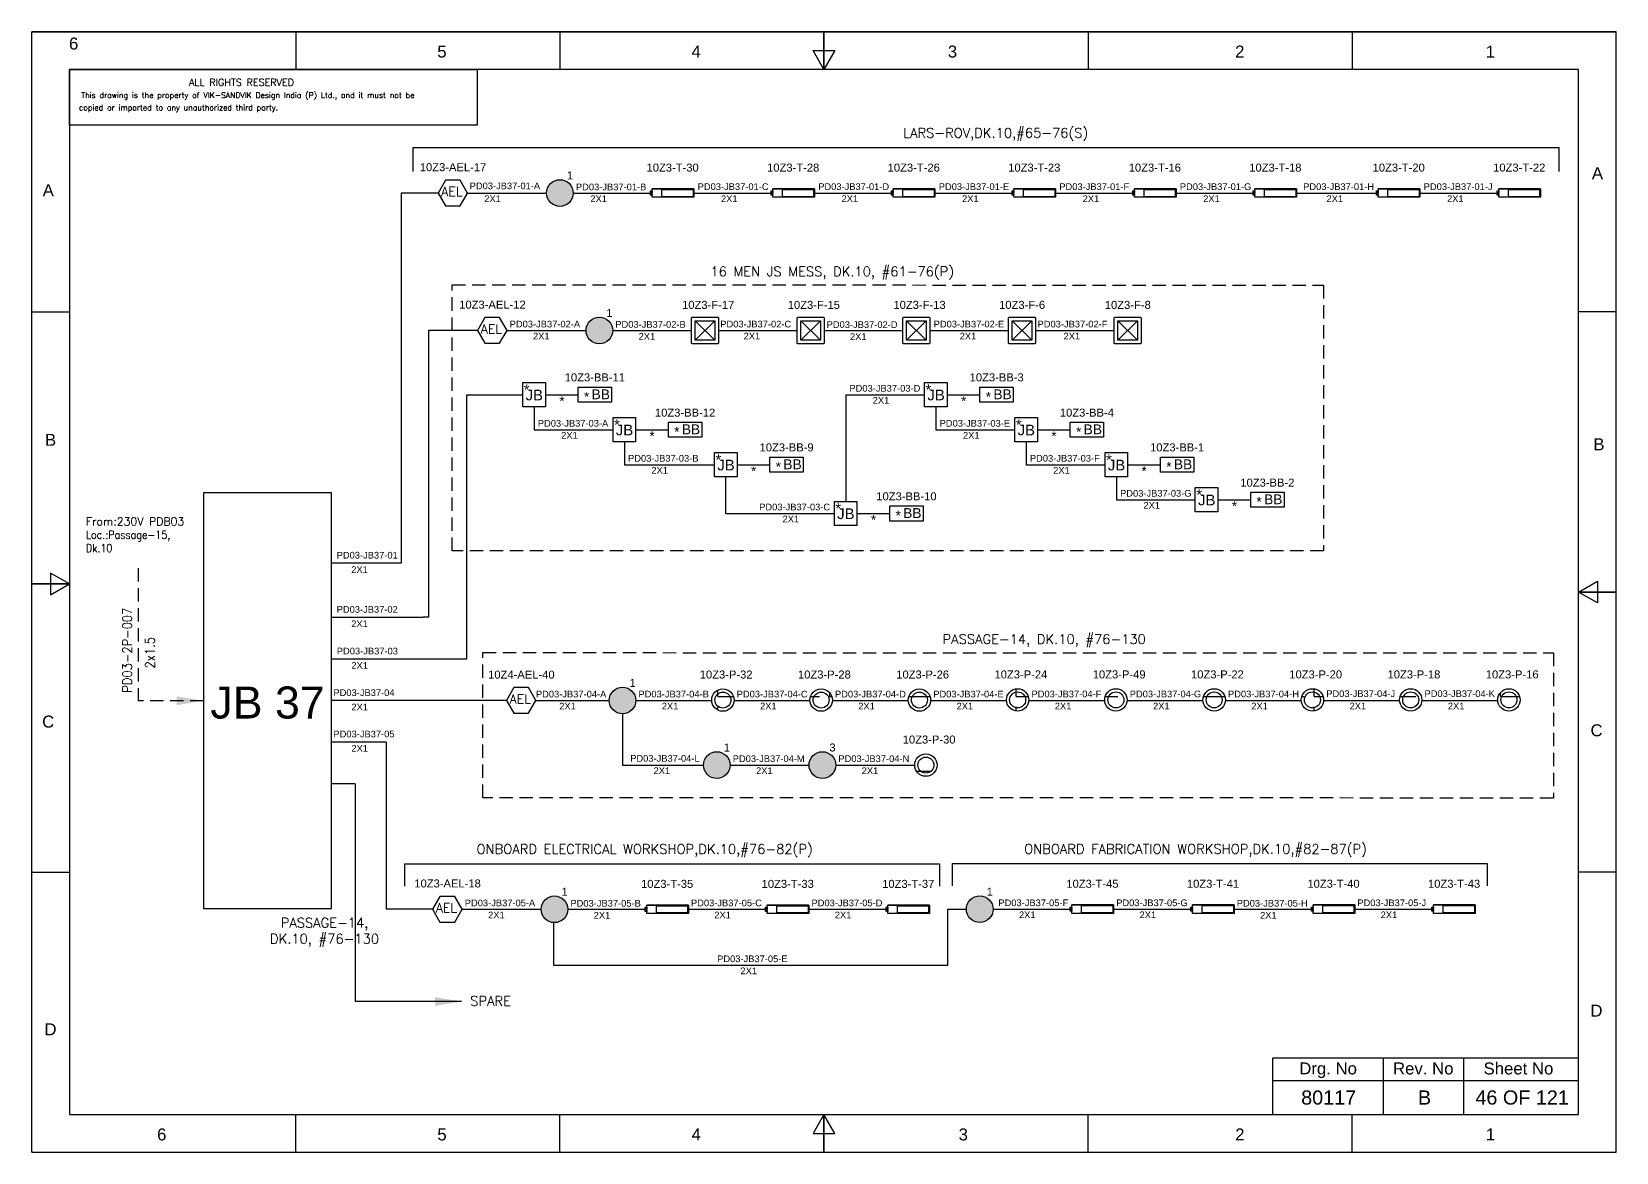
# Model space of a CAD drawing. Header units: inches. Extents: x -3311 to 1429, y -713 to 2436.
# Drawn here: x -1330 to -1033, y 1220.8 to 1430.8 of the extents above; entities that cross this region are included whole.
import ezdxf
from ezdxf.enums import TextEntityAlignment as Align

# ---------------------------------------------------------------- set-up
doc = ezdxf.new("R2010")
doc.units = ezdxf.units.IN
doc.linetypes.add('HIDDEN', pattern=[0.375, 0.25, -0.125])
doc.linetypes.add('SOLID', pattern=[0])
for name, color, linetype in [('BB', 7, 'Continuous'), ('Fmount', 7, 'Continuous'), ('LINE', 3, 'SOLID')]:
    doc.layers.add(name, color=color, linetype=linetype)
for name, color, linetype, lineweight in [('ELEC_TXT-025', 1, 'Continuous', 25), ('HEL-025', 1, 'Continuous', 25), ('HEL-035', 2, 'Continuous', 35)]:
    doc.layers.add(name, color=color, linetype=linetype, lineweight=lineweight)
doc.styles.add('_NORMAL', font='arial.ttf')
doc.styles.add('ROMAN S', font='romans.shx')
doc.styles.add('ROMANS', font='simplex.shx', dxfattribs={"width": 0.88})
doc.styles.get("Standard").update_dxf_attribs({"font": 'arial.ttf'})
doc.dimstyles.get("Standard").update_dxf_attribs({"dimtxt": 0.18, "dimasz": 0.18, "dimexe": 0.18, "dimexo": 0.0625, "dimgap": 0.09, "dimtad": 0, "dimtih": 1, "dimtoh": 1, "dimdec": 4, "dimzin": 0, "dimdsep": 46, "dimtxsty": 'Standard', "dimcen": 0.09, "dimadec": 0, "dimazin": 0, "dimtfac": 1, "dimtdec": 4, "dimtofl": 0, "dimtmove": 0, "dimatfit": 3, "dimfxl": 1, "dimtolj": 1, "dimtzin": 0, "dimarcsym": 0})
pattern_1 = [(0, (0, 0), (0, 6.985), [5.08, -1.905]), (90, (0, 0), (-6.985, 4e-16), [5.08, -1.905])]

# ---------------------------------------------------------------- blocks, each defined once
blk = doc.blocks.new('AEL')
at = {"color": 4}
blk.add_lwpolyline([(989.9752931674598, -190.0937488762077), (992.7522595313308, -190.0937488762077), (994.140742713266, -187.6888254596407), (992.7522595313308, -185.2839020430737), (989.9752931674598, -185.2839020430737), (988.5868099855245, -187.6888254596407)], close=True, dxfattribs=at)
at = {"color": 4, "style": 'ROMANS'}
blk.add_text('AEL', height=1.725, dxfattribs=at).set_placement((989.1959836497424, -188.2711585409042))
blk = doc.blocks.new('AEL_L')
blk.add_blockref('AEL', (0, 0))
blk.add_attdef('TAG_NO', (986.5509174898416, -183.5896636619281), '', height=1.5)
blk = doc.blocks.new('FIXED_KEY_SWITCH')
h = blk.add_hatch(color=1)
h.dxf.hatch_style = 1
edge = h.paths.add_edge_path()
edge.add_arc((848.1293472096052, 1737.458094578189), 2.5, 0, 360)
at = {"color": 1}
blk.add_circle((848.1293472096052, 1737.458094578189), 2.5, dxfattribs=at)
at = {"color": 7, "insert": (849.4370786624187, 1741.499464984656), "char_height": 1.5, "attachment_point": 1, "style": '_NORMAL'}
blk.add_mtext_dynamic_manual_height_columns('1', width=1.5, gutter_width=7.5, heights=[0], dxfattribs=at)
blk = doc.blocks.new('SWT')
blk.add_blockref('FIXED_KEY_SWITCH', (0, 0))
blk.add_attdef('TAG_NO', (844.5529265958943, 1741.112352781243), '', height=1.5)
blk = doc.blocks.new('2A')
at = {"color": 7, "lineweight": -3, "ltscale": 2.5}
blk.add_line((790.0248076338233, 1997.62080387622, -0.0270609315187806), (782.2260654954592, 1997.62080387622, -0.0270609315187806), dxfattribs=at)
at = {"color": 7, "lineweight": -3, "ltscale": 2.5, "elevation": -0.0270609315187806}
for points in [[(781.9116000866528, 1997.205709536597), (782.2260654954592, 1997.205709536597), (782.2260654954592, 1996.941558593201), (781.9116000866528, 1996.941558593201)], [(781.9116000866528, 1996.702564882509), (782.2260654954592, 1996.702564882509), (782.2260654954592, 1996.438413939113), (781.9116000866528, 1996.438413939113)], [(782.2260654954592, 1997.62080387622), (790.0248076338233, 1997.62080387622), (790.0248076338233, 1996.02331959949), (782.2260654954592, 1996.02331959949)], [(784.0292030799361, 1997.501307020874), (789.8782596837103, 1997.501307020874), (789.8782596837103, 1996.142816454836), (784.0292030799361, 1996.142816454836)]]:
    blk.add_lwpolyline(points, close=True, dxfattribs=at)
blk = doc.blocks.new('LED TUBE LIGHT 30W')
blk.add_blockref('2A', (179.9054482727602, -357.8945967387995))
blk.add_attdef('TAG_NO.', (962.5195036238373, 1642.970585224031), '', height=1.5)
blk = doc.blocks.new('fr')
at = {"color": 7, "linetype": 'Continuous'}
for p, q in [((33763.99041882888, 4500.404704292372), (33466.99094982888, 4500.404704292372)), ((33466.99094982888, 4500.404704292372), (33763.99041882888, 4500.404704292372)), ((33466.99094982888, 4290.333634292372), (33466.99094982888, 4500.404704292372)), ((33516.49086132888, 4500.404704292372), (33516.49086132888, 4493.331604292372)), ((33565.99077282888, 4500.404704292372), (33565.99077282888, 4493.331604292372)), ((33615.49068432888, 4500.404704292372), (33615.49068432888, 4493.331604292372)), ((33615.49068432888, 4493.331604292372), (33615.49068432888, 4500.404704292372)), ((33615.49068432888, 4500.404704292372), (33615.49068432888, 4493.331604292372)), ((33664.99059582888, 4500.404704292372), (33664.99059582888, 4493.331604292372)), ((33714.49050732888, 4500.404704292372), (33714.49050732888, 4493.331604292372)), ((33763.99041882888, 4290.333634292372), (33763.99041882888, 4500.404704292372)), ((33763.99041882888, 4290.333634292372), (33763.99041882888, 4500.404704292372)), ((33615.49068432888, 4493.331604292372), (33613.44882182088, 4496.868154292371)), ((33613.44882182088, 4496.868154292371), (33617.53254683689, 4496.868154292371)), ((33617.53254683689, 4496.868154292371), (33615.49068432888, 4493.331604292372)), ((33756.91731882888, 4493.331604292372), (33474.06404982888, 4493.331604292372)), ((33474.06404982888, 4493.331604292372), (33474.06404982888, 4297.406734292372)), ((33756.91731882888, 4297.406734292372), (33756.91731882888, 4493.331604292372)), ((33466.99094982888, 4447.886936792373), (33474.06404982888, 4447.886936792373)), ((33763.99041882888, 4447.886936792373), (33756.91731882888, 4447.886936792373)), ((33474.06404982888, 4396.869169292371), (33470.52749982888, 4398.911031800373)), ((33470.52749982888, 4398.911031800373), (33470.52749982888, 4394.827306784372)), ((33466.99094982888, 4396.869169292371), (33474.06404982888, 4396.869169292371)), ((33474.06404982888, 4396.869169292371), (33466.99094982888, 4396.869169292371)), ((33466.99094982888, 4396.869169292371), (33474.06404982888, 4396.869169292371)), ((33470.52749982888, 4394.827306784372), (33474.06404982888, 4396.869169292371)), ((33756.91731882888, 4395.369169292371), (33760.45386882887, 4397.411031800371)), ((33760.45386882887, 4397.411031800371), (33760.45386882887, 4393.327306784372)), ((33763.99041882888, 4395.369169292371), (33756.91731882888, 4395.369169292371)), ((33760.45386882887, 4393.327306784372), (33756.91731882888, 4395.369169292371)), ((33756.91731882888, 4395.369169292371), (33763.99041882888, 4395.369169292371)), ((33763.99041882888, 4395.369169292371), (33756.91731882888, 4395.369169292371)), ((33466.99094982888, 4342.851401792372), (33474.06404982888, 4342.851401792372)), ((33763.99041882888, 4342.851401792372), (33756.91731882888, 4342.851401792372)), ((33474.06404982888, 4297.406734292372), (33756.91731882888, 4297.406734292372)), ((33516.49086132888, 4290.333634292372), (33516.49086132888, 4297.406734292372)), ((33565.99077282888, 4290.333634292372), (33565.99077282888, 4297.406734292372)), ((33615.49068432888, 4297.406734292372), (33613.44882182088, 4293.870184292372)), ((33615.49068432888, 4290.333634292372), (33615.49068432888, 4297.406734292372)), ((33617.53254683689, 4293.870184292372), (33615.49068432888, 4297.406734292372)), ((33615.49068432888, 4297.406734292372), (33615.49068432888, 4290.333634292372)), ((33615.49068432888, 4290.333634292372), (33615.49068432888, 4297.406734292372)), ((33664.99059582888, 4290.333634292372), (33664.99059582888, 4297.406734292372)), ((33714.49050732888, 4290.333634292372), (33714.49050732888, 4297.406734292372)), ((33613.44882182088, 4293.870184292372), (33617.53254683689, 4293.870184292372)), ((33466.99094982888, 4290.333634292372), (33763.99041882888, 4290.333634292372)), ((33466.99094982888, 4290.333634292372), (33763.99041882888, 4290.333634292372))]:
    blk.add_line(p, q, dxfattribs=at)
at = {"color": 7, "style": '_NORMAL'}
for s, p in [('6', (33474.85554122253, 4498.184568051995)), ('5', (33543.88086868043, 4496.684568051995)), ('4', (33591.52292783513, 4496.684568051995)), ('3', (33639.57026672662, 4496.684568051994)), ('2', (33693.41447692277, 4496.684568051995)), ('1', (33740.39470872623, 4496.684568051995)), ('A', (33760.45386882887, 4473.878661882723)), ('A', (33470.10256842159, 4470.684646417788)), ('B', (33470.52499920517, 4423.895143770592)), ('B', (33760.73536651571, 4423.056339053171)), ('C', (33470.08476970382, 4371.074991954313)), ('C', (33760.28539060379, 4369.440827315858)), ('D', (33760.2726824658, 4316.886883350412)), ('D', (33470.50885169667, 4313.392487638034)), ('6', (33491.36728552911, 4293.686598051996)), ('5', (33543.89261298701, 4293.686598051996)), ('4', (33591.53467214172, 4293.686598051996)), ('3', (33641.59491144936, 4293.686598051996)), ('2', (33693.42622122935, 4293.686598051996)), ('1', (33740.40645303282, 4293.686598051996))]:
    blk.add_text(s, height=2.245709249999999, dxfattribs=at).set_placement(p, align=Align.MIDDLE_CENTER)
blk = doc.blocks.new('A$C4BAD7D21')
at = {"layer": 'HEL-025'}
blk.add_lwpolyline([(-34000.00013845507, -7.23888515495e-05), (-34000.00013845501, 2086.008166713233), (-18713.72949524718, 2086.008166713277), (-18713.72949524724, -7.23888078937e-05)], close=True, dxfattribs=at)
at = {"layer": 'HEL-025', "style": 'ROMANS'}
for s, p in [('This drawing is the property of VIK-SANDVIK Design India (P) Ltd., and it must not be', (-33557.56104603212, 1015.847137906297)), (' copied or imparted to any unauthorized third party.', (-33784.71575493622, 550.1417873854515))]:
    blk.add_text(s, height=210, dxfattribs=at).set_placement(p)
at = {"layer": 'HEL-035', "style": 'ROMANS'}
blk.add_text('     ALL RIGHTS RESERVED', height=262.5, dxfattribs=at).set_placement((-30497.35732344113, 1475.667350434829))
blk = doc.blocks.new('LED FLUSH MOUNT')
for p, q in [((114817.5814173525, 79431.82363872256), (114604.2757797349, 79218.75747545897)), ((114604.2757797349, 79431.82363872256), (114817.5814173525, 79218.75747545897))]:
    blk.add_line(p, q)
blk.add_lwpolyline([(114571.9285985437, 79470.29055709078), (114849.9285985437, 79470.29055709078, -0.4142135623730951), (114855.9285985437, 79464.29055709078), (114855.9285985437, 79186.29055709078, -0.4142135623730951), (114849.9285985437, 79180.29055709078), (114571.9285985437, 79180.29055709078, -0.4142135623730951), (114565.9285985437, 79186.29055709078), (114565.9285985437, 79464.29055709078, -0.4142135623730951)], format="xyb", close=True)
blk.add_lwpolyline([(114604.2757797349, 79431.82363872256), (114817.5814173525, 79431.82363872256), (114817.5814173525, 79218.75747545897), (114604.2757797349, 79218.75747545897)], close=True)
blk = doc.blocks.new('LED Flush Mounted Light 22W')
blk.add_blockref('LED FLUSH MOUNT', (0, 0))
at = {"style": 'ROMANS', "width": 0.7}
blk.add_attdef('TAG_NO.:', (113905.2667606234, 79578.64476839203), '', height=250, dxfattribs=at)
blk = doc.blocks.new('1')
h = blk.add_hatch()
h.set_pattern_fill('ANGLE', color=6)
h.set_pattern_definition(pattern_1)
h.paths.add_polyline_path([(303.2302353130694, 2044.429466900096, 1), (306.2249300712715, 2044.429466900096, 1)], flags=0)
h.paths.add_polyline_path([(302.6275826921704, 2044.429466900096, 1), (306.8275826921705, 2044.429466900096, 1)])
h.paths.add_polyline_path([(306.2249300712715, 2044.429466900096, -1), (303.2302353130694, 2044.429466900096, -1)], flags=16)
h = blk.add_hatch()
h.set_pattern_fill('ANGLE', color=6)
h.set_pattern_definition(pattern_1)
h.paths.add_polyline_path([(303.2302353130694, 2044.429466900096, 1), (306.2249300712715, 2044.429466900096, 1)])
at = {"color": 6}
for radius in [2.099999999999999, 1.497347379101032]:
    blk.add_circle((304.7275826921705, 2044.429466900096), radius, dxfattribs=at)
blk = doc.blocks.new('LED PENDENT LIGHT 15W')
blk.add_blockref('1', (0, 0))
blk.add_attdef('TAG_NO', (301.6269754207697, 2048.098214413763), '', height=1.5)
blk = doc.blocks.new('bunk_light')
blk.add_lwpolyline([(17772.6153376319, 202985.8680182989), (18111.61633732123, 202985.8680182989), (18111.61633732123, 202830.1958095438), (17772.6153376319, 202830.1958095438)], close=True)
at = {"char_height": 100, "attachment_point": 1}
for s, insert in [('*', (17831.10352993814, 202936.6558869556)), ('BB', (17909.15859820797, 202961.6062440904))]:
    blk.add_mtext_dynamic_manual_height_columns(s, width=182.5954301011697, gutter_width=7.5, heights=[0], dxfattribs=dict(at, insert=insert))
blk = doc.blocks.new('LED_BUNK _LIGHT')
at = {"xscale": 0.8, "yscale": 0.8, "zscale": 0.8}
blk.add_blockref('bunk_light', (4435.88410588033, 38936.16159859719), dxfattribs=at)
at = {"style": 'ROMAN S', "width": 0.7}
blk.add_attdef('TAG_NO:', text='', height=250, dxfattribs=at).set_placement((18766.52006118232, 201415.2856696852), align=Align.CENTER)
blk = doc.blocks.new('JB')
blk.add_lwpolyline([(1661.354836109819, 1973.015490007485), (1665.586223044087, 1973.015490007485), (1665.586223044087, 1968.503420436695), (1661.354836109819, 1968.503420436695)], close=True)
at = {"color": 7}
for s, p in [('*', (1661.53748470097, 1970.678877920027)), ('JB', (1661.872987417942, 1969.694719180602))]:
    blk.add_text(s, height=2, dxfattribs=at).set_placement(p)
blk = doc.blocks.new('JB_FOR_BUNKLIGHT')
blk.add_blockref('JB', (0, 0))
blk.add_attdef('TAG_NO:', (1659.455903581978, 1975.187334368848), '', height=1.5)
blk = doc.blocks.new('LHS_SWITCH')
h = blk.add_hatch(color=1)
h.dxf.hatch_style = 1
edge = h.paths.add_edge_path()
edge.add_arc((2067.218049180806, 3641.353356733535), 2, 0, 360)
at = {"color": 1}
blk.add_circle((2067.218049180806, 3641.353356733535), 2, dxfattribs=at)
at = {"color": 7, "insert": (2068.264234343057, 3644.586453058708), "char_height": 1.2, "attachment_point": 1, "style": '_NORMAL'}
blk.add_mtext_dynamic_manual_height_columns('3', width=1.5, gutter_width=7.5, heights=[0], dxfattribs=at)

msp = doc.modelspace()

# ---------------------------------------------------------------- linework, layer by layer
for p, q in [((-1253.880149688525, 1400.591956394659), (-1260.793460658381, 1400.591956394659)), ((-1260.793460658381, 1400.591956394659), (-1260.793460658381, 1331.237497689776)), ((-1246.491921597916, 1374.82588769873, 0.0429488241789693), (-1255.659873551626, 1374.82588769873, 0.0429488241789693)), ((-1233.754012967372, 1362.79482661963), (-1227.608421824593, 1362.79482661963)), ((-1177.471642247368, 1362.794826619629), (-1177.471642247368, 1342.796864261973)), ((-1158.444838306845, 1362.794826619629), (-1152.299247164066, 1362.794826619629)), ((-1216.842902493983, 1356.233833887615), (-1210.697311351204, 1356.233833887615)), ((-1141.533727833456, 1356.233833887614), (-1135.388136690678, 1356.233833887614)), ((-1197.816098553462, 1349.672841155601), (-1191.670507410683, 1349.672841155601)), ((-1124.622617360069, 1349.672841155599), (-1118.47702621729, 1349.672841155599)), ((-1107.711506886681, 1343.111848423584), (-1101.565915743903, 1343.111848423584)), ((-1175.355948780233, 1340.540829476578), (-1169.210357637454, 1340.540829476578)), ((-1255.659873551626, 1321.070450659799), (-1256.698846143476, 1321.070450659799)), ((-1241.071184296774, 1305.467188387936), (-1273.852163289123, 1305.467188387937)), ((-1263.586274216151, 1297.665557252005), (-1273.852163289123, 1297.665557252005)), ((-1263.586274216151, 1297.665557252005), (-1263.586274216151, 1266.321499088959)), ((-1269.438665719633, 1289.863926116072), (-1273.852163289123, 1289.863926116072)), ((-1269.438665719633, 1289.863926116072), (-1269.438665719633, 1249.043092447214)), ((-1260.149462066947, 1274.870573423944, -0.0541218630375611), (-1159.891143861881, 1274.870573423944, -0.0541218630375611)), ((-1157.512950516138, 1274.89372912089, -0.0541218630375611), (-1057.254632311073, 1274.89372912089, -0.0541218630375611)), ((-1254.905882255203, 1266.321499088959), (-1263.586274216151, 1266.321499088959))]:
    msp.add_line(p, q)
at = {"color": 7, "linetype": 'Continuous'}
for p, q in [((-1040.110192978663, 1238.437501925578), (-1097.429067482378, 1238.437501925578)), ((-1097.429067482378, 1227.841727110023), (-1097.429067482378, 1238.437501925578)), ((-1076.656465826802, 1227.841727110023), (-1076.656465826802, 1238.437501925578)), ((-1061.640196071183, 1227.841727110023), (-1061.640196071183, 1238.437501925578)), ((-1097.429067482378, 1234.2547068541), (-1040.110192978663, 1234.2547068541))]:
    msp.add_line(p, q, dxfattribs=at)
at = {"linetype": 'HIDDEN', "ltscale": 10}
for points in [[(-1251.203478252704, 1383.374962033713), (-1087.897167207477, 1383.335515813033), (-1087.897167207477, 1333.502693252935), (-1251.203478252704, 1333.542139473615)], [(-1245.503762172374, 1314.43844324132), (-1044.839269773944, 1314.398997020639), (-1044.839269773944, 1287.179839413207), (-1245.503762172374, 1287.219285633888)]]:
    msp.add_lwpolyline(points, close=True, dxfattribs=at)
msp.add_lwpolyline([(-1273.852163289123, 1344.367840635433), (-1297.854439544301, 1344.367840635433), (-1297.854439544301, 1266.466921349242), (-1273.852163289123, 1266.466921349242)], close=True)
msp.add_lwpolyline([(-1310.059406317371, 1330.295174309365), (-1310.059406317371, 1305.417380992337)], dxfattribs=at)
at = {"layer": 'LINE', "color": 0}
for p, q in [((-1258.59170634331, 1409.141030729642, -0.0429488241789693), (-1258.59170634331, 1404.641030729642, -0.0429488241789693)), ((-1258.59170634331, 1409.141030729642, -0.0429488241789693), (-1043.829959974687, 1409.141030729642, -0.0429488241789693)), ((-1043.829959974687, 1409.14103072964, -0.0429488241789693), (-1043.829959974687, 1404.64103072964, -0.0429488241789693)), ((-1248.326216960783, 1400.591956394659), (-1233.530799954528, 1400.591956394659)), ((-1228.530799954528, 1400.591956394659), (-1213.735382948273, 1400.591956394659)), ((-1205.936640809909, 1400.591956394659), (-1191.141223803654, 1400.591956394659)), ((-1183.34248166529, 1400.591956394659), (-1168.547064659036, 1400.591956394659)), ((-1160.748322520671, 1400.591956394659), (-1145.952905514416, 1400.591956394659)), ((-1138.154163376052, 1400.591956394659), (-1123.358746369798, 1400.591956394659)), ((-1115.560004231434, 1400.591956394659), (-1100.764587225179, 1400.591956394659)), ((-1092.965845086815, 1400.591956394659), (-1077.653793378649, 1400.591956394658)), ((-1069.855051240285, 1400.591956394657), (-1055.05963423403, 1400.591956394657)), ((-1240.937988870176, 1374.82588769873, 0.0429488241789693), (-1226.14257186392, 1374.82588769873, 0.0429488241789693)), ((-1221.14257186392, 1374.82588769873, 0.0429488241789693), (-1206.347154857667, 1374.82588769873, 0.0429488241789693)), ((-1201.335954857666, 1374.82588769873, 0.0429488241789693), (-1186.540537851411, 1374.82588769873, 0.0429488241789693)), ((-1181.52933785141, 1374.82588769873, 0.0429488241789693), (-1166.733920845155, 1374.82588769873, 0.0429488241789693)), ((-1161.722720845156, 1374.82588769873, 0.0429488241789693), (-1146.927303838902, 1374.82588769873, 0.0429488241789693)), ((-1141.916103838902, 1374.82588769873, 0.0429488241789693), (-1127.120686832647, 1374.82588769873, 0.0429488241789693)), ((-1248.458031255435, 1362.79482661963), (-1237.98539990164, 1362.79482661963)), ((-1248.458031255435, 1313.268819523868), (-1248.458031255435, 1362.79482661963)), ((-1235.869706434506, 1360.538791834235), (-1235.869706434506, 1356.233833887615)), ((-1177.471642247368, 1362.794826619629), (-1162.676225241113, 1362.794826619629)), ((-1160.560531773979, 1360.538791834234), (-1160.560531773979, 1356.233833887614)), ((-1235.869706434506, 1356.233833887615), (-1221.074289428251, 1356.233833887615)), ((-1160.560531773979, 1356.233833887614), (-1145.765114767724, 1356.233833887614)), ((-1218.958595961118, 1353.97779910222), (-1218.958595961118, 1349.672841155601)), ((-1143.649421300592, 1353.977799102219), (-1143.649421300592, 1349.672841155599)), ((-1218.958595961118, 1349.672841155601), (-1202.04748548773, 1349.672841155601)), ((-1143.649421300592, 1349.672841155599), (-1128.854004294337, 1349.672841155599)), ((-1199.931792020595, 1340.540829476578), (-1199.931792020595, 1347.416806370205)), ((-1126.738310827204, 1347.416806370204), (-1126.738310827204, 1343.111848423584)), ((-1126.738310827204, 1343.111848423584), (-1111.942893820949, 1343.111848423584)), ((-1199.931792020595, 1340.540829476578), (-1179.587335714501, 1340.540829476578)), ((-1260.793460658381, 1331.237497689776), (-1273.852163289123, 1331.237497689776)), ((-1273.852163289123, 1321.070450659799), (-1256.698846143478, 1321.070450659799)), ((-1273.821929061155, 1313.268819523868), (-1248.458031255435, 1313.268819523868)), ((-1235.51725156903, 1305.467188387937), (-1221.804898795703, 1305.467188387937)), ((-1216.804898795703, 1305.467188387937), (-1202.588552044296, 1305.467188387937)), ((-1198.388552044298, 1305.467188387937), (-1184.172205292889, 1305.467188387937)), ((-1179.972205375176, 1305.466567686356, -0.0541218630375612), (-1165.755858623769, 1305.466567686356, -0.0541218630375612)), ((-1161.555858623886, 1305.466545465199, -0.0541218630375612), (-1147.339511872479, 1305.466545465199, -0.0541218630375612)), ((-1143.139511873291, 1305.466584929048, -0.1082437260751223), (-1128.923165121886, 1305.466584929048, -0.1082437260751223)), ((-1124.723245027363, 1305.485297887644, -0.1082437260751223), (-1110.506898275955, 1305.485297887644, -0.1082437260751223)), ((-1106.306898302003, 1305.485628645184, -0.1082437260751223), (-1092.090551550597, 1305.485628645184, -0.1082437260751223)), ((-1087.890551569659, 1305.485911604893, -0.1082437260751223), (-1073.674204818252, 1305.485911604893, -0.1082437260751223)), ((-1069.474204832806, 1305.486158837038, -0.1082437260751223), (-1055.257858081399, 1305.486158837038, -0.1082437260751223)), ((-1219.304898795705, 1302.967188387937), (-1219.304898795705, 1293.3625897585)), ((-1219.304898795705, 1293.3625897585), (-1204.132010134805, 1293.3625897585)), ((-1199.132010134805, 1293.362589758499), (-1184.33659312855, 1293.362589758499)), ((-1179.33659312855, 1293.362589758499), (-1164.541176122295, 1293.362589758499)), ((-1260.149462066947, 1274.870573423944, -0.0541218630375611), (-1260.149462066947, 1270.681023615139, -0.0541218630375611)), ((-1159.891143861881, 1274.870573423944, -0.0541218630375611), (-1159.891143861881, 1270.681023615139, -0.0541218630375611)), ((-1157.512950516138, 1274.89372912089, -0.0541218630375611), (-1157.512950516138, 1270.704179312085, -0.0541218630375611)), ((-1057.254632311073, 1274.89372912089, -0.0541218630375611), (-1057.254632311073, 1270.704179312085, -0.0541218630375611)), ((-1249.351138983955, 1266.321031121448), (-1234.555721977699, 1266.321031121448)), ((-1229.555721977904, 1266.320999283573), (-1214.760304971649, 1266.320999283573)), ((-1206.961562833285, 1266.320999283573), (-1192.16614582703, 1266.320999283573)), ((-1184.367403688666, 1266.320999283573), (-1169.571986682411, 1266.320999283573)), ((-1158.327466476439, 1266.321031121447), (-1154.850378579103, 1266.321031121447)), ((-1149.850485818663, 1266.344186818394), (-1135.055068812409, 1266.344186818394)), ((-1127.256326674047, 1266.344154980519), (-1112.460909667792, 1266.344154980519)), ((-1104.662167529428, 1266.344154980519), (-1089.866750523173, 1266.344154980519)), ((-1082.068008384809, 1266.344154980519), (-1067.272591378554, 1266.344154980519))]:
    msp.add_line(p, q, dxfattribs=at)
at = {"layer": 'LINE', "color": 7}
for p, q in [((-1255.659873551626, 1374.82588769873, 0.0429488241789693), (-1255.659873551626, 1321.070450659799, 0.0429488241789693)), ((-1158.327466476439, 1255.844817732617), (-1158.327466476439, 1266.321031121448)), ((-1232.243279448463, 1263.828076610197), (-1232.243279448463, 1255.844817732617)), ((-1232.243279448463, 1255.844817732617), (-1158.327466476439, 1255.844817732617))]:
    msp.add_line(p, q, dxfattribs=at)

# ---------------------------------------------------------------- block references
for name, p in [('fr', (-34797.02751180755, -3069.56500718235)), ('SWT', (-2079.160147164133, -336.86613818353)), ('SWT', (-2071.771919073525, -362.6322068794589, 0.0429488241789693)), ('JB_FOR_BUNKLIGHT', (-2899.340236011459, -607.9646286024602)), ('JB_FOR_BUNKLIGHT', (-2824.031061350932, -607.9646286024615)), ('JB_FOR_BUNKLIGHT', (-2882.42912553807, -614.5256213344751)), ('JB_FOR_BUNKLIGHT', (-2807.119950877544, -614.5256213344765)), ('JB_FOR_BUNKLIGHT', (-2863.402321597549, -621.0866140664896)), ('JB_FOR_BUNKLIGHT', (-2790.208840404157, -621.0866140664912)), ('JB_FOR_BUNKLIGHT', (-2840.94217182432, -630.2186257455123)), ('JB_FOR_BUNKLIGHT', (-2773.297729930769, -627.6476067985059)), ('SWT', (-2067.434246005309, -431.9909061902516)), ('SWT', (-2049.76135734441, -444.0955048196897)), ('SWT', (-2080.185069187306, -471.137063456741)), ('SWT', (-2000.479833028268, -471.1139077597945))]:
    msp.add_blockref(name, p)
ref = msp.add_blockref('AEL_L', (-2242.466959674049, 1588.2807818543))
ref.add_attrib('TAG_NO', '10Z3-AEL-17', (-1257.294727632764, 1404.691118192371), dxfattribs={"color": 4, "height": 1.5})
ref = msp.add_blockref('LED TUBE LIGHT 30W', (-2175.866896716493, -238.3355086043966, 0.0270609315187806))
ref.add_attrib('TAG_NO.', '10Z3-T-30', (-1214.796788941556, 1404.612261729109, 0.0270609315187806), dxfattribs={"height": 1.5})
ref = msp.add_blockref('LED TUBE LIGHT 30W', (-2153.272737571873, -238.3355086043962, 0.0270609315187806))
ref.add_attrib('TAG_NO.', '10Z3-T-28', (-1192.202629796936, 1404.61226172911, 0.0270609315187806), dxfattribs={"height": 1.5})
ref = msp.add_blockref('LED TUBE LIGHT 30W', (-2130.678578427255, -238.3355086043966, 0.0270609315187806))
ref.add_attrib('TAG_NO.', '10Z3-T-26', (-1169.608470652319, 1404.612261729109, 0.0270609315187806), dxfattribs={"height": 1.5})
ref = msp.add_blockref('LED TUBE LIGHT 30W', (-2108.084419282637, -238.3355086043966, 0.0270609315187806))
ref.add_attrib('TAG_NO.', '10Z3-T-23', (-1147.0143115077, 1404.612261729109, 0.0270609315187806), dxfattribs={"height": 1.5})
ref = msp.add_blockref('LED TUBE LIGHT 30W', (-2085.490260138018, -238.3355086043966, 0.0270609315187806))
ref.add_attrib('TAG_NO.', '10Z3-T-16', (-1124.420152363081, 1404.612261729109, 0.0270609315187806), dxfattribs={"height": 1.5})
ref = msp.add_blockref('LED TUBE LIGHT 30W', (-2062.896100993399, -238.3355086043966, 0.0270609315187806))
ref.add_attrib('TAG_NO.', '10Z3-T-18', (-1101.825993218462, 1404.612261729109, 0.0270609315187806), dxfattribs={"height": 1.5})
ref = msp.add_blockref('LED TUBE LIGHT 30W', (-2039.785307146868, -238.3355086043976, 0.0270609315187806))
ref.add_attrib('TAG_NO.', '10Z3-T-20', (-1078.715199371932, 1404.612261729108, 0.0270609315187806), dxfattribs={"height": 1.5})
ref = msp.add_blockref('LED TUBE LIGHT 30W', (-2017.191148002249, -238.3355086043976, 0.0270609315187806))
ref.add_attrib('TAG_NO.', '10Z3-T-22', (-1056.121040227312, 1404.612261729108, 0.0270609315187806), dxfattribs={"height": 1.5})
ref = msp.add_blockref('AEL_L', (-2235.078731583441, 1562.514713158371, 0.0429488241789693))
ref.add_attrib('TAG_NO', '10Z3-AEL-12', (-1249.906499542157, 1378.925049496443, 0.0429488241789693), dxfattribs={"color": 4, "height": 1.5})
ref = msp.add_blockref('AEL_L', (-2229.657994282298, 1493.156013847578))
ref.add_attrib('TAG_NO', '10Z4-AEL-40', (-1244.485762241013, 1309.56635018565), dxfattribs={"color": 4, "height": 1.5})
ref = msp.add_blockref('LED PENDENT LIGHT 15W', (-1505.217808655804, -738.8784473770584))
ref.add_attrib('TAG_NO', '10Z3-P-32', (-1204.828862513982, 1309.588363160291), dxfattribs={"height": 1.5})
ref = msp.add_blockref('LED PENDENT LIGHT 15W', (-1486.801461904669, -738.8784811721471))
ref.add_attrib('TAG_NO', '10Z3-P-28', (-1186.412515762849, 1309.588329365202), dxfattribs={"height": 1.5})
ref = msp.add_blockref('LED PENDENT LIGHT 15W', (-1468.385115154127, -738.8784473770592, -0.05412186303756109))
ref.add_attrib('TAG_NO', '10Z3-P-26', (-1167.996169012304, 1309.588363160291, -0.05412186303756109), dxfattribs={"height": 1.5})
ref = msp.add_blockref('LED PENDENT LIGHT 15W', (-1449.96884827055, -738.8601489565289, -0.05412186303756109))
ref.add_attrib('TAG_NO', '10Z3-P-24', (-1149.579902128728, 1309.606661580821, -0.05412186303756109), dxfattribs={"height": 1.5})
ref = msp.add_blockref('LED PENDENT LIGHT 15W', (-1431.552501556855, -738.8597509708587, -0.05412186303756109))
ref.add_attrib('TAG_NO', '10Z3-P-49', (-1131.163555415033, 1309.607059566491, -0.05412186303756109), dxfattribs={"height": 1.5})
ref = msp.add_blockref('LED PENDENT LIGHT 15W', (-1413.136154831497, -738.859420213319, -0.05412186303756109))
ref.add_attrib('TAG_NO', '10Z3-P-22', (-1112.747208689675, 1309.607390324031, -0.05412186303756109), dxfattribs={"height": 1.5})
ref = msp.add_blockref('LED PENDENT LIGHT 15W', (-1394.719808099154, -738.8591372536112, -0.05412186303756109))
ref.add_attrib('TAG_NO', '10Z3-P-20', (-1094.330861957332, 1309.607673283738, -0.05412186303756109), dxfattribs={"height": 1.5})
ref = msp.add_blockref('LED PENDENT LIGHT 15W', (-1376.303461362299, -738.8588900214653, -0.05412186303756109))
ref.add_attrib('TAG_NO', '10Z3-P-18', (-1075.914515220477, 1309.607920515885, -0.05412186303756109), dxfattribs={"height": 1.5})
ref = msp.add_blockref('LED PENDENT LIGHT 15W', (-1357.887114622366, -738.8586705061515, -0.05412186303756109))
ref.add_attrib('TAG_NO', '10Z3-P-16', (-1057.498168480543, 1309.608140031197, -0.05412186303756109), dxfattribs={"height": 1.5})
ref = msp.add_blockref('LED PENDENT LIGHT 15W', (-1467.168758814466, -751.0668771415965))
ref.add_attrib('TAG_NO', '10Z3-P-30', (-1166.779812672644, 1297.399933395753), dxfattribs={"height": 1.5})
ref = msp.add_blockref('AEL_L', (-2243.492692240729, 1454.010324548599))
ref.add_attrib('TAG_NO', '10Z3-AEL-18', (-1258.320460199443, 1270.420660886671), dxfattribs={"color": 4, "height": 1.5})
ref = msp.add_blockref('LED TUBE LIGHT 30W', (-2176.891818739869, -372.6064657154839, 0.0270609315187806))
ref.add_attrib('TAG_NO.', '10Z3-T-35', (-1215.821710964932, 1270.341304618022, 0.0270609315187806), dxfattribs={"height": 1.5})
ref = msp.add_blockref('LED TUBE LIGHT 30W', (-2154.29765959525, -372.6064657154839, 0.0270609315187806))
ref.add_attrib('TAG_NO.', '10Z3-T-33', (-1193.227551820313, 1270.341304618022, 0.0270609315187806), dxfattribs={"height": 1.5})
ref = msp.add_blockref('LED TUBE LIGHT 30W', (-2131.703500450631, -372.6064657154839, 0.0270609315187806))
ref.add_attrib('TAG_NO.', '10Z3-T-37', (-1170.633392675694, 1270.341304618022, 0.0270609315187806), dxfattribs={"height": 1.5})
ref = msp.add_blockref('LED TUBE LIGHT 30W', (-2097.186582580631, -372.5833100185364, 0.0270609315187806))
ref.add_attrib('TAG_NO.', '10Z3-T-45', (-1136.116474805694, 1270.364460314969, 0.0270609315187806), dxfattribs={"height": 1.5})
ref = msp.add_blockref('LED TUBE LIGHT 30W', (-2074.592423436011, -372.5833100185364, 0.0270609315187806))
ref.add_attrib('TAG_NO.', '10Z3-T-41', (-1113.522315661075, 1270.364460314969, 0.0270609315187806), dxfattribs={"height": 1.5})
ref = msp.add_blockref('LED TUBE LIGHT 30W', (-2051.998264291393, -372.5833100185364, 0.0270609315187806))
ref.add_attrib('TAG_NO.', '10Z3-T-40', (-1090.928156516456, 1270.364460314969, 0.0270609315187806), dxfattribs={"height": 1.5})
ref = msp.add_blockref('LED TUBE LIGHT 30W', (-2029.404105146773, -372.5833100185364, 0.0270609315187806))
ref.add_attrib('TAG_NO.', '10Z3-T-43', (-1068.333997371837, 1270.364460314969, 0.0270609315187806), dxfattribs={"height": 1.5})
at = {"layer": 'BB'}
ref = msp.add_blockref('LED_BUNK _LIGHT', (-1657.396037527307, -3274.295180849448), dxfattribs=dict(at, xscale=0.02304, yscale=0.02304, zscale=0.02304))
ref.add_attrib('TAG_NO:', '10Z3-BB-11', dxfattribs={"layer": '0', "height": 1.5}).set_placement((-1224.483601677257, 1364.837727203661, 2.336441878599311e-06), align=Align.BOTTOM_CENTER)
ref = msp.add_blockref('LED_BUNK _LIGHT', (-1582.08686286678, -3274.295180849449), dxfattribs=dict(at, xscale=0.02304, yscale=0.02304, zscale=0.02304))
ref.add_attrib('TAG_NO:', '10Z3-BB-3', dxfattribs={"layer": '0', "height": 1.5}).set_placement((-1149.17442701673, 1364.83772720366, 2.336441878599311e-06), align=Align.BOTTOM_CENTER)
ref = msp.add_blockref('LED_BUNK _LIGHT', (-1640.484927053918, -3280.856173581462), dxfattribs=dict(at, xscale=0.02304, yscale=0.02304, zscale=0.02304))
ref.add_attrib('TAG_NO:', '10Z3-BB-12', dxfattribs={"layer": '0', "height": 1.5}).set_placement((-1207.572491203869, 1358.228151842362, 2.336441878599311e-06), align=Align.BOTTOM_CENTER)
ref = msp.add_blockref('LED_BUNK _LIGHT', (-1565.175752393392, -3280.856173581464), dxfattribs=dict(at, xscale=0.02304, yscale=0.02304, zscale=0.02304))
ref.add_attrib('TAG_NO:', '10Z3-BB-4', dxfattribs={"layer": '0', "height": 1.5}).set_placement((-1132.263316543342, 1358.22815184236, 2.336441878599311e-06), align=Align.BOTTOM_CENTER)
ref = msp.add_blockref('LED_BUNK _LIGHT', (-1621.458123113397, -3287.417166313477), dxfattribs=dict(at, xscale=0.02304, yscale=0.02304, zscale=0.02304))
ref.add_attrib('TAG_NO:', '10Z3-BB-9', dxfattribs={"layer": '0', "height": 1.5}).set_placement((-1188.545687263347, 1351.715741739632, 2.336441878599311e-06), align=Align.BOTTOM_CENTER)
ref = msp.add_blockref('LED_BUNK _LIGHT', (-1548.264641920006, -3287.417166313478), dxfattribs=dict(at, xscale=0.02304, yscale=0.02304, zscale=0.02304))
ref.add_attrib('TAG_NO:', '10Z3-BB-1', dxfattribs={"layer": '0', "height": 1.5}).set_placement((-1115.352206069956, 1351.715741739631, 2.336441878599311e-06), align=Align.BOTTOM_CENTER)
ref = msp.add_blockref('LED_BUNK _LIGHT', (-1531.353531446617, -3293.978159045493), dxfattribs=dict(at, xscale=0.02304, yscale=0.02304, zscale=0.02304))
ref.add_attrib('TAG_NO:', '10Z3-BB-2', dxfattribs={"layer": '0', "height": 1.5}).set_placement((-1098.441095596567, 1345.106166378331, 2.336441878599311e-06), align=Align.BOTTOM_CENTER)
ref = msp.add_blockref('LED_BUNK _LIGHT', (-1598.997973340168, -3296.5491779925), dxfattribs=dict(at, xscale=0.02304, yscale=0.02304, zscale=0.02304))
ref.add_attrib('TAG_NO:', '10Z3-BB-10', dxfattribs={"layer": '0', "height": 1.5}).set_placement((-1166.085537490118, 1342.535147431324, 2.336441878599311e-06), align=Align.BOTTOM_CENTER)
at = {"layer": 'ELEC_TXT-025', "color": 0, "xscale": 0.005, "yscale": 0.005, "zscale": 0.005}
msp.add_blockref('A$C4BAD7D21', (-1152.963461286387, 1413.336556276457), dxfattribs=at)
at = {"layer": 'Fmount'}
ref = msp.add_blockref('LED Flush Mounted Light 22W', (-3186.046401040503, 4.084866872201022, 0.0429488241789693), dxfattribs=dict(at, xscale=0.01728, yscale=0.01728, zscale=0.01728))
ref.add_attrib('TAG_NO.:', '10Z3-F-17', dxfattribs={"layer": '0', "height": 1.5}).set_placement((-1208.132916936297, 1378.43037768514, 0.0429488241789693), align=Align.BOTTOM_LEFT)
ref = msp.add_blockref('LED Flush Mounted Light 22W', (-3166.239784034246, 4.084866872201022, 0.0429488241789693), dxfattribs=dict(at, xscale=0.01728, yscale=0.01728, zscale=0.01728))
ref.add_attrib('TAG_NO.:', '10Z3-F-15', dxfattribs={"layer": '0', "height": 1.5}).set_placement((-1188.32629993004, 1378.43037768514, 0.0429488241789693), align=Align.BOTTOM_LEFT)
ref = msp.add_blockref('LED Flush Mounted Light 22W', (-3146.43316702799, 4.084866872201022, 0.0429488241789693), dxfattribs=dict(at, xscale=0.01728, yscale=0.01728, zscale=0.01728))
ref.add_attrib('TAG_NO.:', '10Z3-F-13', dxfattribs={"layer": '0', "height": 1.5}).set_placement((-1168.519682923783, 1378.43037768514, 0.0429488241789693), align=Align.BOTTOM_LEFT)
ref = msp.add_blockref('LED Flush Mounted Light 22W', (-3126.626550021737, 4.084866872201022, 0.0429488241789693), dxfattribs=dict(at, xscale=0.01728, yscale=0.01728, zscale=0.01728))
ref.add_attrib('TAG_NO.:', '10Z3-F-6', dxfattribs={"layer": '0', "height": 1.5}).set_placement((-1148.713065917531, 1378.43037768514, 0.0429488241789693), align=Align.BOTTOM_LEFT)
ref = msp.add_blockref('LED Flush Mounted Light 22W', (-3106.819933015482, 4.084866872201022, 0.0429488241789693), dxfattribs=dict(at, xscale=0.01728, yscale=0.01728, zscale=0.01728))
ref.add_attrib('TAG_NO.:', '10Z3-F-8', dxfattribs={"layer": '0', "height": 1.5}).set_placement((-1128.906448911277, 1378.43037768514, 0.0429488241789693), align=Align.BOTTOM_LEFT)
at = {"layer": 'LINE', "color": 7, "xscale": 1.25, "yscale": 1.25, "zscale": 1.25}
msp.add_blockref('LHS_SWITCH', (-3765.859154604557, -3258.329106158419), dxfattribs=at)

# ---------------------------------------------------------------- texts
at = {"color": 7}
for s, height, p in [('PD03-JB37-01-A', 1.25, (-1247.946100559929, 1401.307876231795, 0.077492491448849)), ('PD03-JB37-01-B', 1.25, (-1228.029131147777, 1401.109362241133, 0.0504315599300684)), ('PD03-JB37-01-C', 1.25, (-1205.215763939105, 1401.164430096875, -0.0270609315187806)), ('PD03-JB37-01-D', 1.25, (-1182.621604794486, 1401.164430096875, -0.0270609315187806)), ('PD03-JB37-01-E', 1.25, (-1160.027445649867, 1401.164430096875, -0.0270609315187806)), ('PD03-JB37-01-F', 1.25, (-1137.433286505248, 1401.164430096875, -0.0270609315187806)), ('PD03-JB37-01-G', 1.25, (-1114.839127360629, 1401.164430096875, -0.0270609315187806)), ('PD03-JB37-01-H', 1.25, (-1091.728333514099, 1401.164430096874, -0.0270609315187806)), ('PD03-JB37-01-J', 1.25, (-1069.134174369481, 1401.164430096874, -0.0270609315187806)), ('2X1', 1.25, (-1245.21514654602, 1398.904956986674)), ('2X1', 1.25, (-1225.326082627448, 1398.904956986674, -0.0270609315187806)), ('2X1', 1.25, (-1200.845055384078, 1398.910235377488)), ('2X1', 1.25, (-1178.250896239459, 1398.910235377488)), ('2X1', 1.25, (-1155.656737094841, 1398.910235377488)), ('2X1', 1.25, (-1133.062577950222, 1398.910235377488)), ('2X1', 1.25, (-1110.468418805602, 1398.910235377488)), ('2X1', 1.25, (-1087.357624959072, 1398.910235377486)), ('2X1', 1.25, (-1064.763465814455, 1398.910235377485)), ('PD03-JB37-02-A', 1.25, (-1240.447511665972, 1375.398388174371, 0.0429488241789693)), ('PD03-JB37-02-B', 1.25, (-1220.65280425853, 1375.343334427255, 0.0158878926601887)), ('PD03-JB37-02-C', 1.25, (-1200.975697721409, 1375.398361400946, 0.0158878926601887)), ('PD03-JB37-02-D', 1.25, (-1181.040641912586, 1375.304046189495, 0.0429488241789693)), ('PD03-JB37-02-E', 1.25, (-1160.981605671351, 1375.398388174371, 0.0429488241789693)), ('PD03-JB37-02-F', 1.25, (-1141.513175582052, 1375.398388174371, 0.0429488241789693)), ('2X1', 1.25, (-1236.076803110201, 1373.144234297825, 0.0429488241789693)), ('2X1', 1.25, (-1216.282095703674, 1373.089112934443, 0.0158878926601887)), ('2X1', 1.25, (-1196.604989166382, 1373.144166681558, 0.0429488241789693)), ('2X1', 1.25, (-1176.669933357656, 1373.049842337289, 0.0429488241789693)), ('2X1', 1.25, (-1156.108219125284, 1373.144234297826, 0.0429488241789693)), ('2X1', 1.25, (-1136.639789035983, 1373.144234297826, 0.0429488241789693)), ('PD03-JB37-03-D', 1.25, (-1176.772952076119, 1363.367327095269)), ('*', 1.8, (-1231.148841159428, 1360.698138299711)), ('2X1', 1.25, (-1172.402243520348, 1361.113173218723)), ('*', 1.8, (-1155.839666498901, 1360.69813829971)), ('PD03-JB37-03-A', 1.25, (-1235.171016263258, 1356.806334363255)), ('PD03-JB37-03-E', 1.25, (-1159.861841602731, 1356.806334363254)), ('2X1', 1.25, (-1230.800307707487, 1354.55218048671)), ('*', 1.8, (-1214.23773068604, 1354.137145567696)), ('2X1', 1.25, (-1155.49113304696, 1354.552180486709)), ('*', 1.8, (-1138.928556025513, 1354.137145567695)), ('PD03-JB37-03-B', 1.25, (-1218.259905789869, 1350.245341631241)), ('PD03-JB37-03-F', 1.25, (-1142.950731129343, 1350.245341631239)), ('2X1', 1.25, (-1213.889197234098, 1347.991187754695)), ('*', 1.8, (-1195.210926745518, 1347.576152835682)), ('2X1', 1.25, (-1138.580022573572, 1347.991187754694)), ('*', 1.8, (-1122.017445552126, 1347.57615283568)), ('PD03-JB37-03-G', 1.25, (-1126.039620655956, 1343.684348899224)), ('2X1', 1.25, (-1121.668912100185, 1341.430195022679)), ('*', 1.8, (-1105.106335078738, 1341.015160103665)), ('PD03-JB37-03-C', 1.25, (-1193.684062549507, 1341.113329952218)), ('2X1', 1.25, (-1189.313353993736, 1338.859176075673)), ('*', 1.8, (-1172.750776972289, 1338.444141156659)), ('PD03-JB37-01', 1.25, (-1272.874942710164, 1332.077592351127)), ('2X1', 1.25, (-1270.143999969897, 1329.383948559082)), ('PD03-JB37-02', 1.25, (-1272.874942710164, 1321.910545321151)), ('2X1', 1.25, (-1270.143999969897, 1319.216901529106)), ('PD03-JB37-03', 1.25, (-1272.844708482195, 1314.10891418522)), ('2X1', 1.25, (-1270.113765741929, 1311.415270393175)), ('PD03-JB37-04', 1.25, (-1273.481292971325, 1306.307283049288)), ('PD03-JB37-04-A', 1.25, (-1235.530768342908, 1306.039688863578)), ('PD03-JB37-04-B', 1.25, (-1216.314421591702, 1306.039657025702)), ('PD03-JB37-04-C', 1.25, (-1197.898074913621, 1306.039107021535, -0.0270609315187806)), ('PD03-JB37-04-D', 1.25, (-1179.481728170775, 1306.039084316478, -0.0541218630375612)), ('PD03-JB37-04-E', 1.25, (-1161.06538141964, 1306.03905052139, -0.0541218630375612)), ('PD03-JB37-04-F', 1.25, (-1142.649114392516, 1306.057388178732, -0.1082437260751223)), ('PD03-JB37-04-G', 1.25, (-1124.232767785476, 1306.057388178732, -0.1082437260751223)), ('PD03-JB37-04-H', 1.25, (-1105.816421071783, 1306.057786164402, -0.1082437260751223)), ('PD03-JB37-04-J', 1.25, (-1087.399088181124, 1306.116211085837, -0.1082437260751223)), ('PD03-JB37-04-K', 1.25, (-1068.98274144427, 1306.116458317983, -0.1082437260751223)), ('2X1', 1.25, (-1270.113765741929, 1303.613639257243)), ('2X1', 1.25, (-1231.160059787135, 1303.785534987032)), ('2X1', 1.25, (-1211.943713036846, 1303.78543553289)), ('2X1', 1.25, (-1193.527366358595, 1303.784912302148)), ('2X1', 1.25, (-1175.111019615845, 1303.784880464273, -0.0541218630375612)), ('2X1', 1.25, (-1156.694672864709, 1303.784846669184, -0.0541218630375612)), ('2X1', 1.25, (-1138.278405836745, 1303.803234302187, -0.1082437260751223)), ('2X1', 1.25, (-1119.862059229705, 1303.803234302187, -0.1082437260751223)), ('2X1', 1.25, (-1101.44571251601, 1303.803632287857, -0.1082437260751223)), ('2X1', 1.25, (-1083.029365790652, 1303.803963045396, -0.1082437260751223)), ('2X1', 1.25, (-1064.613019058308, 1303.804246005105, -0.1082437260751223)), ('PD03-JB37-05', 1.25, (-1273.481292971325, 1298.555459308956)), ('2X1', 1.25, (-1270.113765741929, 1295.861815516911)), ('PD03-JB37-04-L', 1.25, (-1217.856893486202, 1293.992669724131)), ('PD03-JB37-04-M', 1.25, (-1198.641533004129, 1293.934508392097, -0.0270609315187806)), ('PD03-JB37-04-N', 1.25, (-1178.846115997873, 1293.934508392098, -0.0270609315187806)), ('2X1', 1.25, (-1213.487171114796, 1291.6807046434)), ('2X1', 1.25, (-1194.270824449103, 1291.68031367271)), ('2X1', 1.25, (-1174.475407442847, 1291.680313672711)), ('PD03-JB37-05-A', 1.25, (-1248.86066177975, 1266.893531597088)), ('2X1', 1.25, (-1244.489953223979, 1264.639377720543)), ('PD03-JB37-05-B', 1.25, (-1229.066122925589, 1266.826808472711)), ('2X1', 1.25, (-1224.695414370733, 1264.572586979898)), ('PD03-JB37-05-C', 1.25, (-1206.471085672845, 1266.893031978601)), ('2X1', 1.25, (-1202.100377117989, 1264.638810485789)), ('PD03-JB37-05-D', 1.25, (-1183.876926528226, 1266.893031978601)), ('2X1', 1.25, (-1179.50621797337, 1264.638810485789)), ('PD03-JB37-05-F', 1.25, (-1148.860025383084, 1266.916219513423)), ('2X1', 1.25, (-1144.989300103368, 1264.66199802061)), ('PD03-JB37-05-G', 1.25, (-1126.765849513605, 1266.916187675548)), ('2X1', 1.25, (-1122.39514095875, 1264.661966182735)), ('PD03-JB37-05-H', 1.25, (-1104.171690368988, 1266.832946554838)), ('2X1', 1.25, (-1099.800981814132, 1264.578725062026)), ('PD03-JB37-05-J', 1.25, (-1081.577531180606, 1266.91665545616)), ('2X1', 1.25, (-1077.206822624834, 1264.662501579614)), ('PD03-JB37-05-E', 1.25, (-1201.563454023655, 1256.416850427645)), ('2X1', 1.25, (-1197.192745468798, 1254.162628934833))]:
    msp.add_text(s, height=height, dxfattribs=at).set_placement(p)
at = {"color": 7, "lineweight": 30}
msp.add_text('JB 37 ', height=6, dxfattribs=at).set_placement((-1284.666602360011, 1305.086267282584), align=Align.MIDDLE_CENTER)
at = {"color": 7}
for s, height, p in [('Drg. No', 2.245994999999999, (-1087.055853991717, 1236.488866579205)), ('Rev. No', 2.245994999999999, (-1069.218238362776, 1236.488866579205)), ('Sheet No', 2.245994999999999, (-1051.376836918886, 1236.488866579205)), ('80117', 2.65275, (-1086.948158579746, 1231.043750887067)), ('B', 2.65275, (-1068.977487996161, 1231.043750887068)), ('46 OF 121', 2.65275, (-1050.690970446184, 1231.043750887068))]:
    msp.add_text(s, height=height, dxfattribs=at).set_placement(p, align=Align.MIDDLE_CENTER)
at = {"color": 7, "char_height": 1.8, "attachment_point": 1, "style": '_NORMAL'}
for s, insert, width in [('{\\Fromans|c0;\\C2;LARS-ROV,DK.10,#65-76(S)}', (-1166.722006080334, 1412.772572081958, 0.2272928080922317), 74.17760965465446), ('{\\Fromans|c0;\\C2;ONBOARD ELECTRICAL WORKSHOP,DK.10,#76-82(P)}', (-1246.667252569481, 1278.513924986873, 0.2161197692336398), 74.17760965465446), ('{\\Fromans|c0;\\C2;ONBOARD FABRICATION WORKSHOP,DK.10,#82-87(P)}', (-1144.030741018672, 1278.53708068382, 0.2161197692336398), 74.17760965465446), ('{\\Fromans|c0;\\C2;SPARE}', (-1247.853866440319, 1250.040086249344), 8.165826236390785)]:
    msp.add_mtext(s, dxfattribs=dict(at, insert=insert, width=width))
at = {"char_height": 1.8, "width": 80.35367833693469, "attachment_point": 1, "style": '_NORMAL'}
for s, insert in [('{\\Fromans|c0;\\C2;16 MEN JS MESS, DK.10, #61-76(P)}', (-1202.827671759606, 1386.792489793206)), ('{\\Fromans|c0;\\C2;PASSAGE-14, DK.10, #76-130}', (-1159.312980228946, 1317.866933581176))]:
    msp.add_mtext(s, dxfattribs=dict(at, insert=insert))
at = {"color": 7, "insert": (-1319.881246311955, 1339.781247453249), "char_height": 1.5, "width": 36.88843007146136, "attachment_point": 1}
msp.add_mtext('{\\Fromans|c0;\\C2;From:230V PDB03 \\P\\Fsimplex|c0;\\W0.88;Loc.:Passage-15,      \\PDk.10}', dxfattribs=at)
at = {"color": 7, "insert": (-1313.046881713822, 1306.911550867386), "char_height": 1.8, "width": 17.12963194783359, "attachment_point": 1, "rotation": 90, "style": '_NORMAL'}
msp.add_mtext('{\\Fromans|c0;\\W0.88;PD03-2P-007}', dxfattribs=at)
at = {"color": 7, "insert": (-1308.775930313683, 1311.473395472718), "char_height": 1.8, "attachment_point": 1, "rotation": 90, "style": '_NORMAL'}
msp.add_mtext('{\\Fsimplex|c0;\\W0.88;2x1.5}', dxfattribs=at)
at = {"color": 7, "insert": (-1285.371999669375, 1264.70508752021), "char_height": 1.8, "attachment_point": 1, "style": '_NORMAL'}
msp.add_mtext('\\pxqc;{\\Fromans|c0;\\C2;PASSAGE-14, \\PDK.10, #76-130}', dxfattribs=at)

# ---------------------------------------------------------------- leaders
at = {"linetype": 'HIDDEN', "ltscale": 10}
msp.add_leader([(-1297.854439544301, 1305.417380992337), (-1310.059406317371, 1305.417380992337)], dimstyle='Standard', override={"dimasz": 5, "dimarcsym": 1}, dxfattribs=at)
msp.add_leader([(-1249.473304078971, 1249.043092447214), (-1269.438665719633, 1249.043092447214)], dimstyle='Standard', override={"dimasz": 5, "dimarcsym": 1})

doc.saveas('drawing.dxf')
